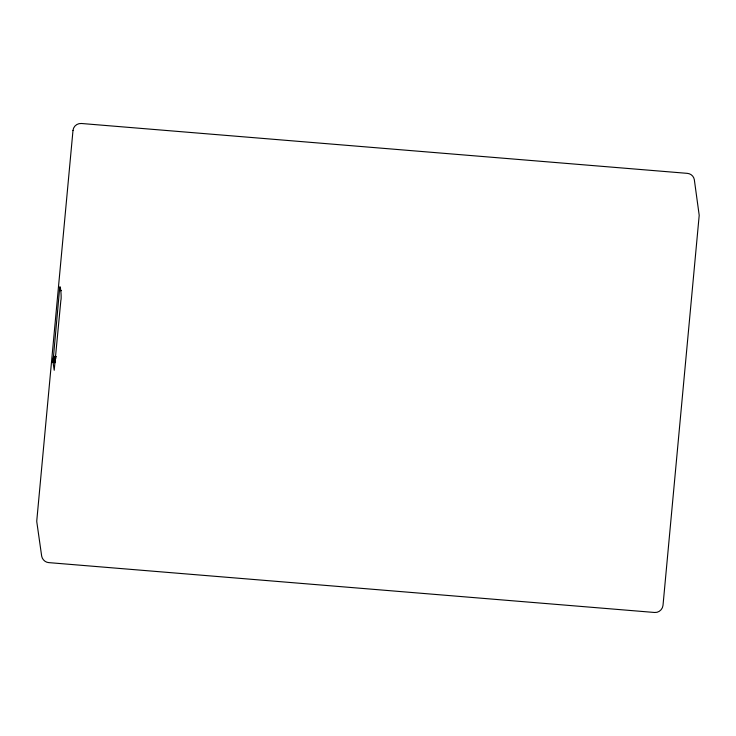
<?xml version="1.0" encoding="UTF-8"?>
<svg xmlns="http://www.w3.org/2000/svg" width="736" height="736" viewBox="0 0 736 736"><rect width="100%" height="100%" fill="white"/><g stroke="black" fill="none" stroke-linecap="round" stroke-linejoin="round"><path stroke-width="1.1" d="M52.992 362.038L59.441 290.472C59.828 278.834 61.916 297.178 60.858 300.426L54.216 370.272L52.992 362.038L55.071 362.204M59.441 290.472L61.511 290.646M53.332 356.325L56.442 356.574M53.213 357.668L56.322 357.926M53.167 358.34L55.237 358.515M53.121 359.002L55.191 359.177M53.084 359.637L55.154 359.803M53.047 360.226L55.117 360.401M53.02 360.769L55.09 360.944M53.001 361.266L55.08 361.431M52.992 361.68L55.071 361.854M53.02 362.489L55.09 362.664M72.993 130.456L36.8 520.481A7.802 7.618 -8.1 0 0 36.883 522.468L41.685 556.195C42.32 559.572 45.292 562.387 48.751 562.617L654.617 612.481C658.775 612.886 662.63 609.454 663.007 605.351L699.2 215.326L694.315 179.602A7.802 7.618 -8.1 0 0 687.341 173.356L81.466 123.492A7.802 7.618 -8.1 0 0 72.993 130.456"/></g></svg>
